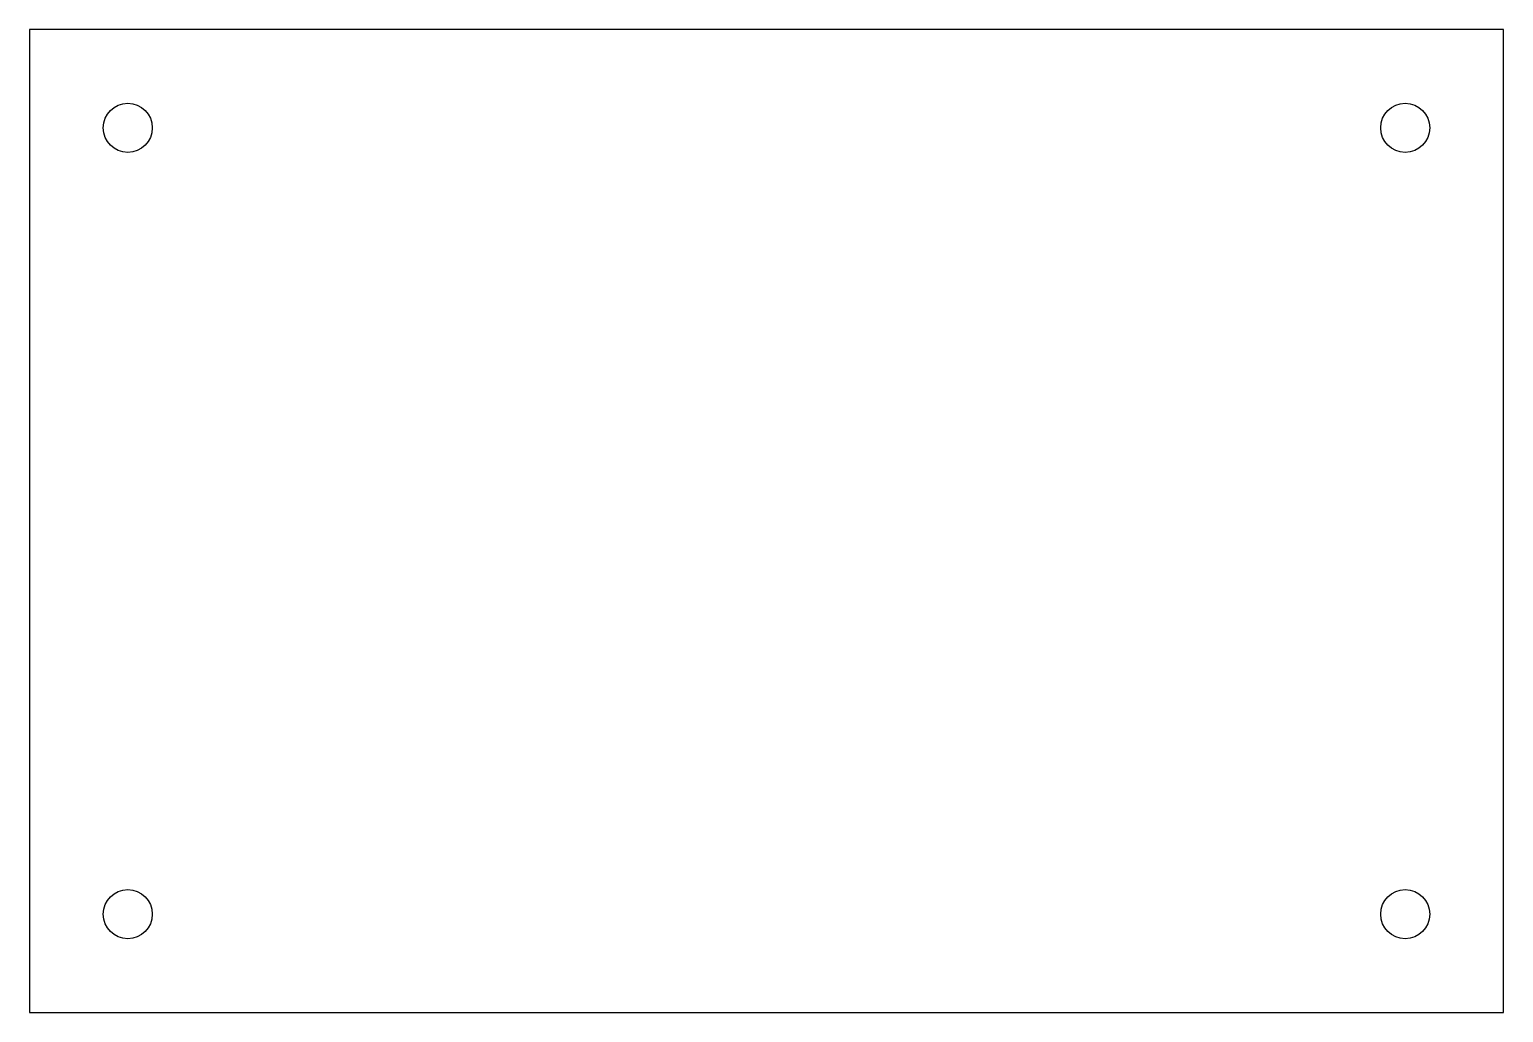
# Model space of a CAD drawing. Header units: millimetres. Extents: x 0 to 300, y 0 to 200.
import ezdxf

# ---------------------------------------------------------------- set-up
doc = ezdxf.new("R2010")
doc.units = ezdxf.units.MM
doc.layers.add('CUT_INNER', color=3, linetype='Continuous')
doc.layers.add('CUT_OUTER', color=1, linetype='Continuous')

msp = doc.modelspace()

# ---------------------------------------------------------------- linework, layer by layer
at = {"layer": 'CUT_INNER'}
for centre in [(20, 180), (280, 180), (20, 20), (280, 20)]:
    msp.add_circle(centre, 5, dxfattribs=at)
at = {"layer": 'CUT_OUTER'}
msp.add_lwpolyline([(0, 0), (300, 0), (300, 200), (0, 200)], close=True, dxfattribs=at)

doc.saveas('drawing.dxf')
